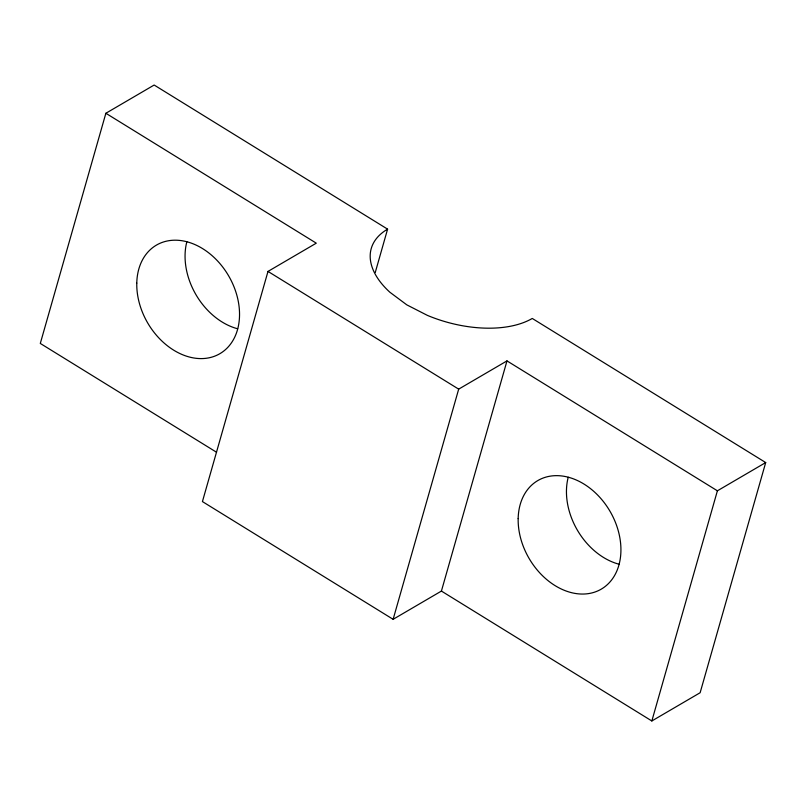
<?xml version="1.0" encoding="UTF-8"?>
<svg xmlns="http://www.w3.org/2000/svg" width="806" height="806" viewBox="0 0 806 806"><rect width="100%" height="100%" fill="white"/><g stroke="black" fill="none" stroke-linecap="round" stroke-linejoin="round"><path stroke-width="1.21" d="M105.868 113.273L316.284 243.17L267.995 271.421L202.427 501.584L393.127 619.31L441.416 591.07L651.842 720.967L700.132 692.727L765.7 462.563L532.262 318.451A92.216 50.093 15.9 0 1 427.341 315.358L406.808 304.859L389.892 292.246A92.216 50.093 15.9 0 1 387.595 229.146L154.158 85.033L105.868 113.273L40.3 343.437L216.542 452.247M375.243 272.529L387.595 229.146M393.127 619.31L458.685 389.137L506.984 360.897L717.4 490.804L765.7 462.563M441.416 591.07L506.984 360.897M651.842 720.967L717.4 490.804M267.995 271.421L458.685 389.137M237.679 328.788A62.878 46.829 59.7 0 1 186.831 241.81M619.068 564.23A62.878 46.829 59.7 0 1 568.22 477.263M136.778 283.128A62.878 46.829 59.7 0 0 212.804 356.826A62.878 46.829 59.7 0 0 214.89 258.232A62.878 46.829 59.7 0 0 136.778 283.128M518.167 518.58A62.878 46.829 59.7 0 0 594.193 592.279A62.878 46.829 59.7 0 0 596.279 493.685A62.878 46.829 59.7 0 0 518.167 518.58"/></g></svg>
